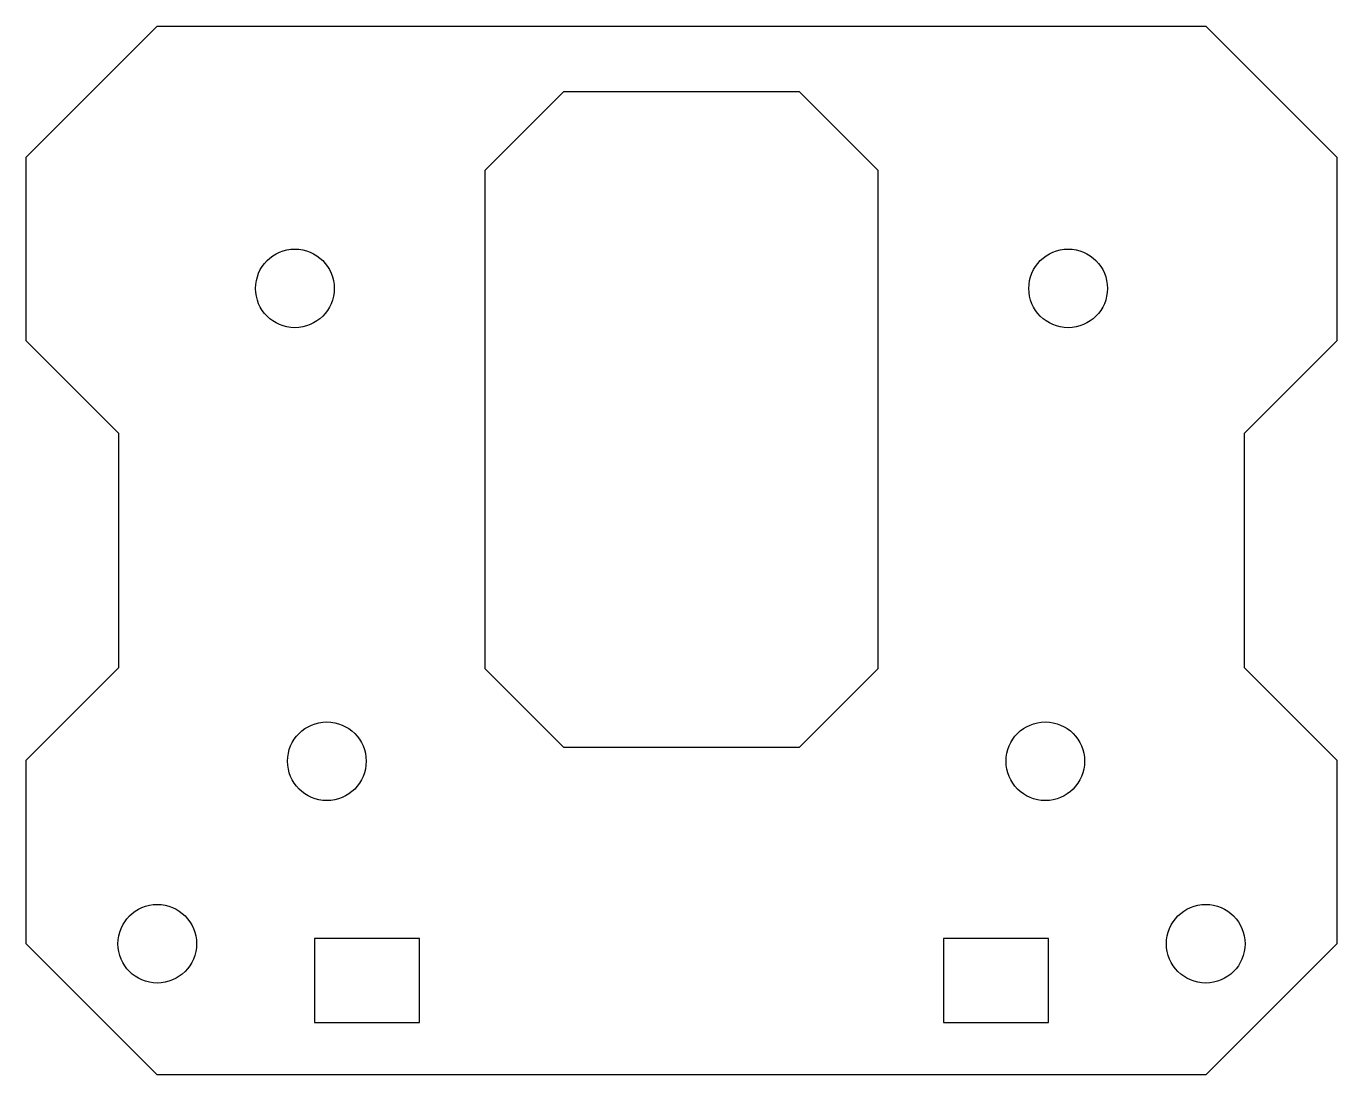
# Model space of a CAD drawing. Header units: millimetres. Extents: x -201.3 to -151.3, y 77.7 to 117.7.
import ezdxf

# ---------------------------------------------------------------- set-up
doc = ezdxf.new("R2010")
doc.units = ezdxf.units.MM
doc.layers.get('0').update_dxf_attribs({"linetype": 'CONTINUOUS'})

msp = doc.modelspace()

# ---------------------------------------------------------------- linework, layer by layer
for points in [[(-197.761, 102.189), (-201.296, 105.724), (-201.296, 112.724), (-196.296, 117.724), (-156.296, 117.724), (-151.296, 112.724), (-151.296, 105.724), (-154.832, 102.189), (-154.832, 93.26), (-151.296, 89.724), (-151.296, 82.724), (-156.296, 77.724), (-196.296, 77.724), (-201.296, 82.724), (-201.296, 89.724), (-197.761, 93.26)], [(-168.796, 93.224), (-168.796, 112.224), (-171.796, 115.224), (-180.796, 115.224), (-183.796, 112.224), (-183.796, 93.224), (-180.796, 90.224), (-171.796, 90.224)], [(-186.296, 82.924), (-190.296, 82.924), (-190.296, 79.724), (-186.296, 79.724)], [(-162.296, 79.724), (-162.296, 82.924), (-166.296, 82.924), (-166.296, 79.724)]]:
    msp.add_lwpolyline(points, close=True)
for centre in [(-191.046, 107.724), (-161.546, 107.724), (-189.826, 89.685), (-162.416, 89.685), (-196.296, 82.724), (-156.296, 82.724)]:
    msp.add_circle(centre, 1.5)

doc.saveas('drawing.dxf')
